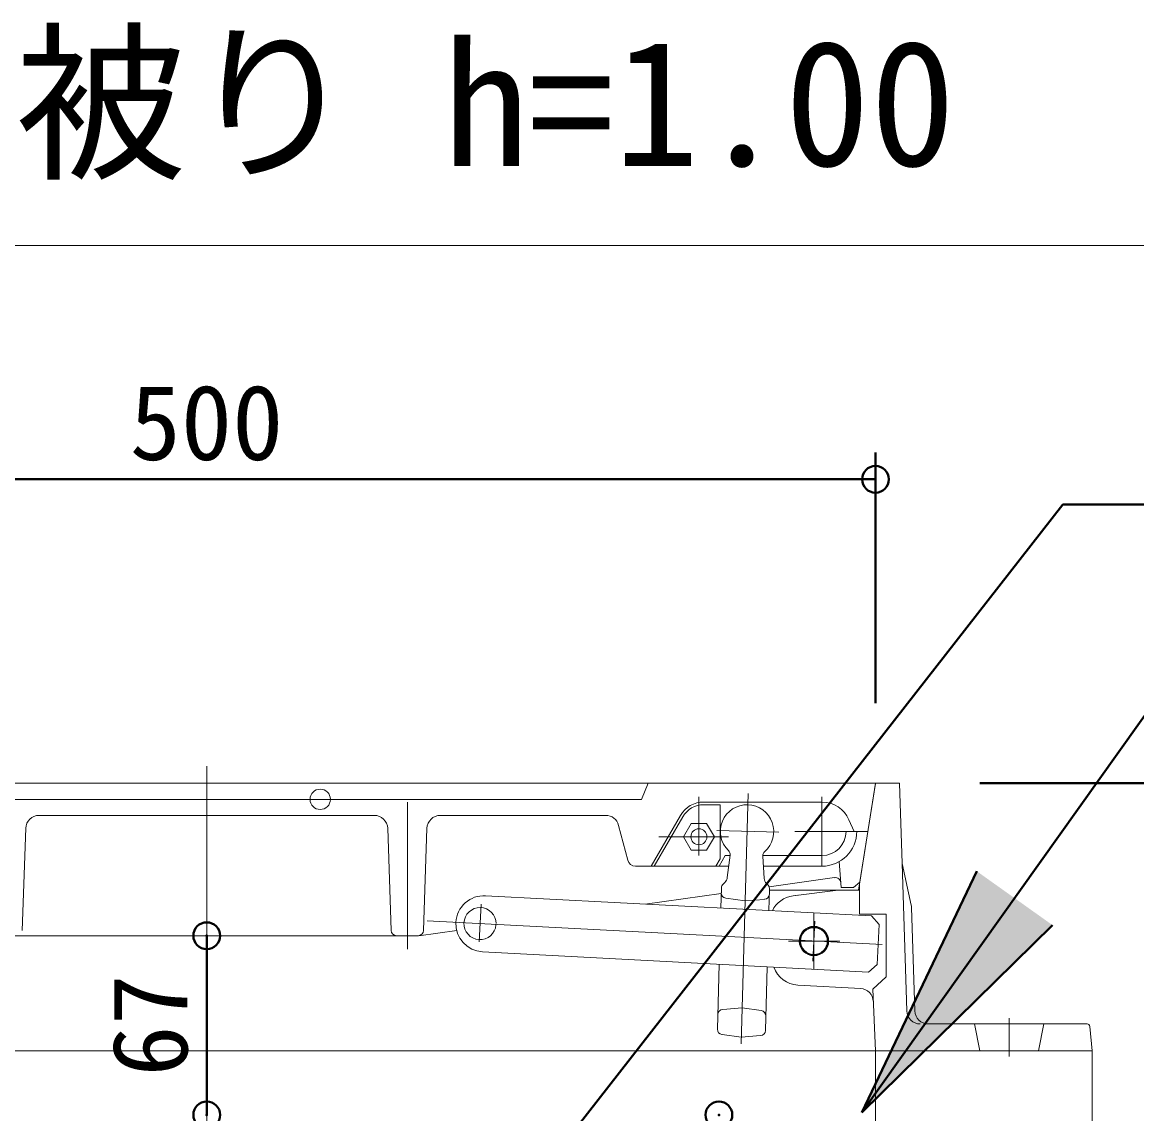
# Model space of a CAD drawing. Units: millimetres at full size, sheet at 1:20. Extents: x -5952 to 5966, y -3160 to 3160.
# Drawn here: x -752.7 to -336.1, y 795.6 to 1203.8 of the extents above; entities that cross this region are included whole.
import ezdxf
from ezdxf.enums import TextEntityAlignment as Align

# ---------------------------------------------------------------- set-up
doc = ezdxf.new("R2010")
doc.units = ezdxf.units.MM
doc.header["$LTSCALE"] = 20
doc.header["$PDMODE"] = 32
doc.header["$PDSIZE"] = 10
for name, color, linetype, lineweight in [('0-5_TEMP01', 3, 'Continuous', 18), ('0-7_躯体', 7, 'Continuous', 9), ('0-C_寸法', 1, 'Continuous', 40)]:
    doc.layers.add(name, color=color, linetype=linetype, lineweight=lineweight)
doc.layers.add('0-D_注釈', color=1, linetype='Continuous')
doc.styles.add('ＭＳ ゴシック', font='')
doc.styles.get('ＭＳ ゴシック').set_extended_font_data('MS Gothic')

msp = doc.modelspace()

# ---------------------------------------------------------------- linework, layer by layer
at = {"layer": '0-5_TEMP01'}
for p, q in [((-4026.9, 1120.37), (1673.1, 1120.37)), ((-683.76, 925.53), (-683.76, 769.16)), ((-499.76, 914.16), (-499.76, 892.16)), ((-481.37, 915.31), (-484.01, 821.77)), ((-608.76, 912.16), (-608.76, 857.16)), ((-493.06, 901.47), (-469.93, 900.83)), ((-514.78, 899.16), (-488.76, 899.16)), ((-581.95, 859.84), (-581.21, 873.94)), ((-431.25, 858.82), (-601.4, 867.74)), ((-457.16, 852.67), (-456.37, 867.65)), ((-456.77, 870.66), (-456.77, 849.67)), ((-466.29, 860.16), (-447.12, 860.16)), ((-383.76, 831.36), (-383.76, 816.98))]:
    msp.add_line(p, q, dxfattribs=at)
at = {"layer": '0-7_躯体'}
for p, q in [((-941.77, 919.16), (-425.76, 919.16)), ((-433.76, 919.16), (-933.76, 919.16)), ((-441.38, 919.16), (-551.71, 919.16)), ((-521.26, 913.16), (-518.76, 919.16)), ((-433.76, 919.15), (-440.1, 879.16)), ((-439.63, 882.16), (-433.76, 919.16)), ((-424.76, 919.16), (-433.76, 919.16)), ((-424.76, 919.16), (-423.81, 889.16)), ((-521.26, 913.16), (-861.27, 913.16)), ((-453.76, 914.16), (-453.76, 888.16)), ((-497.99, 912.16), (-453.76, 912.16)), ((-497.99, 911.16), (-491.77, 911.16)), ((-491.77, 911.16), (-491.77, 890.94)), ((-621.1, 907.16), (-746.43, 907.16)), ((-534.62, 907.16), (-596.43, 907.16)), ((-506.66, 907.16), (-517.62, 888.16)), ((-516.47, 888.16), (-505.79, 906.66)), ((-493.99, 899.16), (-496.88, 904.16)), ((-441.77, 901.16), (-443.68, 905.55)), ((-752.7, 864.09), (-751.42, 902.33)), ((-614.83, 864.09), (-616.11, 902.33)), ((-601.42, 902.33), (-602.7, 864.09)), ((-529.79, 903.43), (-526.36, 890.39)), ((-441.69, 901.16), (-463.88, 901.16)), ((-444.76, 901.16), (-436.62, 901.16)), ((-502.66, 894.16), (-505.54, 899.16)), ((-496.88, 894.16), (-493.99, 899.16)), ((-502.66, 894.16), (-496.88, 894.16)), ((-489.91, 892.16), (-492.22, 888.16)), ((-489.91, 892.16), (-492.22, 888.16)), ((-489.91, 892.16), (-488.14, 892.16)), ((-489.15, 883.93), (-488.12, 892.28)), ((-475.94, 892.16), (-453.76, 892.16)), ((-475.37, 883.55), (-475.93, 891.93)), ((-523.45, 888.16), (-488.63, 888.16)), ((-475.67, 888.16), (-453.76, 888.16)), ((-447.34, 889.86), (-446.62, 880.16)), ((-423.81, 889.16), (-422.05, 834)), ((-423.81, 889.16), (-420.39, 873.61)), ((-449.04, 883.87), (-473.54, 880.44)), ((-491.37, 880.09), (-491.58, 872.5)), ((-490.74, 881.49), (-490.07, 882.12)), ((-474.55, 881.69), (-473.92, 881.01)), ((-473.37, 879.59), (-473.6, 871.56)), ((-473.39, 879.16), (-439.76, 879.16)), ((-447.76, 879.16), (-464.55, 877.06)), ((-441.95, 880.16), (-446.62, 880.16)), ((-441.95, 880.15), (-439.63, 882.16)), ((-439.76, 870.16), (-439.76, 881.27)), ((-435.25, 869.54), (-579.54, 877.11)), ((-491.42, 877.94), (-519.86, 873.98)), ((-489.7, 876.17), (-482.5, 875.17)), ((-482.5, 875.17), (-475.26, 875.76)), ((-462.76, 877.28), (-464.55, 877.06)), ((-420.28, 872.7), (-419.04, 834)), ((-429.76, 870.16), (-439.76, 870.16)), ((-432.4, 866.39), (-435.25, 869.54)), ((-429.76, 870.16), (-429.76, 846.78)), ((-590.3, 864.15), (-604.42, 862.17)), ((-433.19, 851.41), (-432.4, 866.39)), ((-604.7, 862.16), (-762.83, 862.16)), ((-436.35, 848.57), (-580.64, 856.13)), ((-492.18, 851.5), (-492.86, 827.23)), ((-474.19, 850.55), (-474.86, 826.73)), ((-433.19, 851.41), (-436.35, 848.57)), ((-434.75, 842.16), (-429.76, 846.78)), ((-462.78, 843.67), (-439.28, 842.4)), ((-433.76, 819.16), (-434.75, 842.16)), ((-490.87, 834.59), (-483.63, 835.19)), ((-483.63, 835.19), (-476.44, 834.18)), ((-354.67, 829.16), (-414.05, 829.16)), ((-396.76, 829.16), (-394.76, 819.15)), ((-370.77, 829.16), (-372.76, 819.16)), ((-491.13, 825.2), (-483.94, 824.19)), ((-352.76, 819.15), (-353.68, 828.26)), ((-483.94, 824.19), (-476.7, 824.78)), ((-869.53, 819.15), (-433.76, 819.15)), ((-352.76, 819.16), (-433.76, 819.16)), ((-433.76, 819.15), (-433.76, 769.16)), ((-352.76, 819.15), (-352.76, 769.16))]:
    msp.add_line(p, q, dxfattribs=at)
for points in [[(-505.54, 899.16), (-502.66, 904.16), (-496.88, 904.16)], [(-516.47, 888.16), (-493.38, 888.16), (-491.77, 890.94)]]:
    msp.add_lwpolyline(points, dxfattribs=at)
for centre, radius in [((-641.31, 913.16), 3.81), ((-499.76, 899.16), 3), ((-456.77, 860.16), 5.5), ((-456.77, 860.16), 5.25), ((-456.77, 860.16), 5)]:
    msp.add_circle(centre, radius, dxfattribs=at)
for centre, radius, start, end in [((-497.99, 902.16), 10, 90, 150), ((-497.99, 902.16), 9, 90, 150), ((-481.77, 901.16), 10, 310.777, 225.984), ((-453.76, 901.16), 11, 23.556, 90), ((-746.43, 902.16), 5, 90, 178.091), ((-621.1, 902.16), 5, 1.909, 90), ((-596.43, 902.16), 5, 90, 178.091), ((-534.62, 902.16), 5, 14.744, 90), ((-453.76, 901.16), 13, 270, 0), ((-453.76, 901.16), 9, 270, 0), ((-490.1, 892.53), 2, 352.94, 45.984), ((-473.93, 892.07), 2, 130.777, 183.821), ((-523.45, 891.16), 3, 194.744, 270), ((-492.13, 884.3), 3, 313.38, 352.94), ((-472.37, 883.75), 3, 183.821, 223.381), ((-448.76, 881.88), 2, 4.236, 97.945), ((-489.37, 880.04), 2, 133.38, 178.38), ((-475.37, 879.64), 2, 358.381, 43.381), ((-580.1, 866.62), 10.5, 87, 177), ((-489.42, 878.15), 2, 178.381, 262.04), ((-475.42, 877.76), 2, 274.721, 358.381), ((-463.31, 867.14), 10, 97.125, 154.22), ((-581.6, 866.7), 6, 0, 355.198), ((-425.28, 872.54), 5, 1.828, 12.381), ((-580.1, 866.62), 10.5, 177, 267), ((-612.83, 864.16), 2, 181.909, 270), ((-604.7, 864.16), 2, 270, 358.091), ((-462.25, 853.66), 10, 198.853, 266.907), ((-439.56, 837.41), 5, 2.463, 86.907), ((-490.7, 832.6), 2, 94.721, 178.38), ((-476.72, 832.19), 2, 358.38, 82.04), ((-417.05, 834.16), 5, 181.828, 270), ((-414.05, 834.16), 5, 181.828, 270), ((-354.67, 828.16), 1, 5.711, 90), ((-490.86, 827.17), 2, 178.381, 262.04), ((-476.87, 826.78), 2, 274.721, 358.381)]:
    msp.add_arc(centre, radius, start, end, dxfattribs=at)
at = {"layer": '0-C_寸法'}
for p, q in [((-433.76, 949.16), (-433.76, 1042.86)), ((-433.76, 1032.86), (-933.76, 1032.86)), ((-658.77, 645.33), (-363.76, 1023.41)), ((-363.76, 1023.41), (7.94, 1023.41)), ((-438.88, 795.99), (-327.93, 951.74)), ((-394.76, 919.16), (-167.69, 919.16)), ((-394.76, 919.16), (-52.88, 919.16)), ((-394.76, 919.16), (46.73, 919.16)), ((-438.88, 795.99), (-395.88, 886.27)), ((-438.88, 795.99), (-367.59, 866.12)), ((-683.76, 862.16), (-683.76, 795.16))]:
    msp.add_line(p, q, dxfattribs=at)
for p in [(-433.76, 1032.86), (-683.76, 862.16), (-683.76, 795.16), (-492.29, 795.16)]:
    msp.add_point(p, dxfattribs=at)
msp.add_solid([(-395.88, 886.27), (-367.59, 866.12), (-438.88, 795.99)], dxfattribs=at)

# ---------------------------------------------------------------- texts
at = {"layer": '0-C_寸法', "style": 'ＭＳ ゴシック'}
msp.add_text('500', height=28.15, dxfattribs=at).set_placement((-712.56, 1031.65), align=Align.BOTTOM_LEFT)
msp.add_text('67', height=28.15, rotation=90, dxfattribs=at).set_placement((-682.54, 809.46), align=Align.BOTTOM_LEFT)
at = {"layer": '0-D_注釈', "style": 'ＭＳ ゴシック'}
msp.add_text('土被り h=1.00', height=46.92, dxfattribs=at).set_placement((-819.3, 1136.04), align=Align.BOTTOM_LEFT)

doc.saveas('drawing.dxf')
